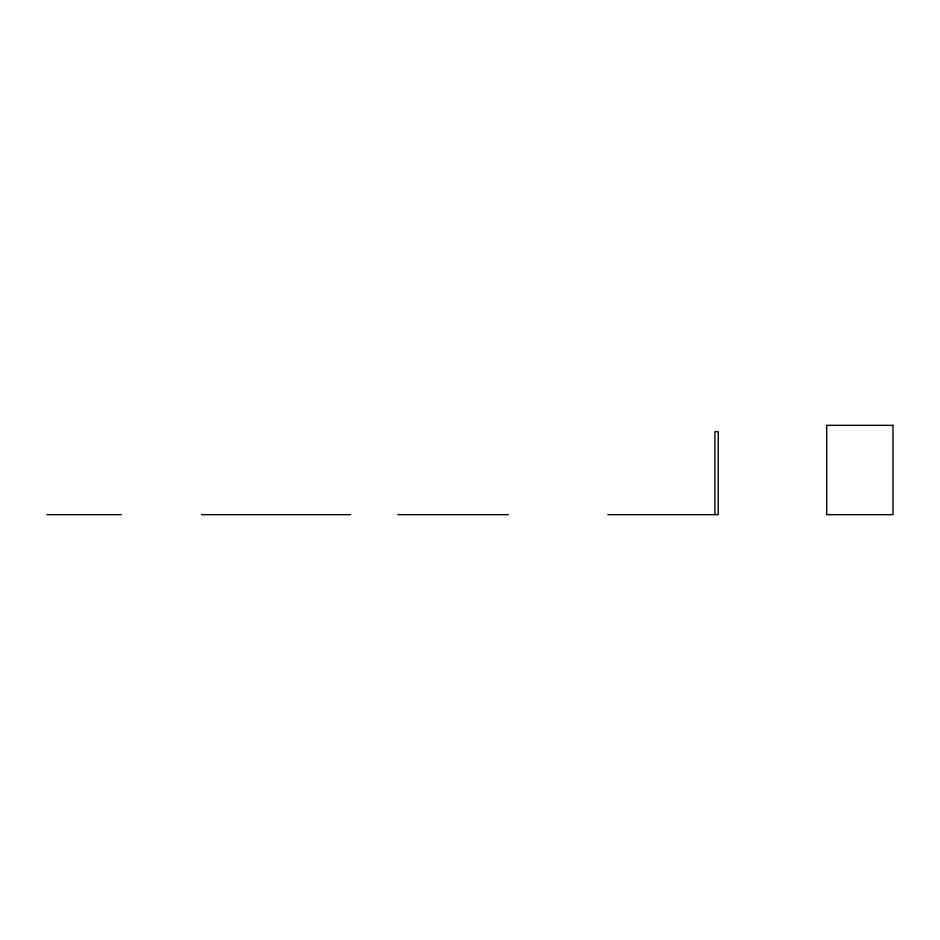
<?xml version="1.0" encoding="UTF-8"?>
<svg xmlns="http://www.w3.org/2000/svg" width="940" height="940" viewBox="0 0 940 940"><rect width="100%" height="100%" fill="white"/><g stroke="black" fill="none" stroke-linecap="round" stroke-linejoin="round"><path stroke-width="1.41" d="M47 514.662L121.319 514.662M201.571 514.662L350.573 514.662M397.879 514.662L508.305 514.662M607.804 514.662L718.231 514.662L718.231 431.719L714.882 431.719L714.882 514.662M893 425.338L826.707 425.338L826.707 514.662L893 514.662L893 425.338"/></g></svg>
